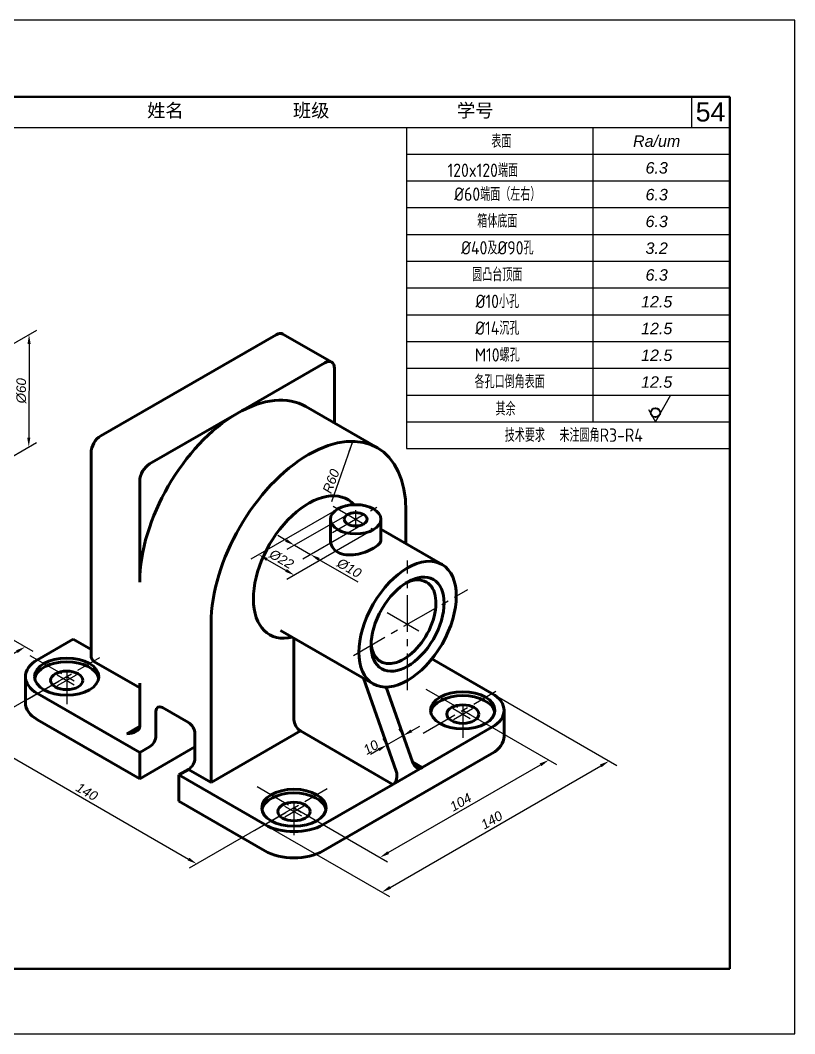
# Model space of a CAD drawing. Header units: millimetres. Extents: x 769 to 2439, y 381 to 1643.
# Drawn here: x 1384.7 to 1587.1, y 1048.7 to 1313.7 of the extents above; entities that cross this region are included whole.
import ezdxf

# ---------------------------------------------------------------- set-up
doc = ezdxf.new("R2010")
doc.units = ezdxf.units.MM
doc.linetypes.add('CENTER', pattern=[50.8, 31.75, -6.35, 6.35, -6.35])
for name, color, linetype in [('7标注层', 7, 'Continuous'), ('尺寸标注', 250, 'Continuous'), ('文字', 7, 'Continuous'), ('答案细实线', 7, 'Continuous')]:
    doc.layers.add(name, color=color, linetype=linetype)
doc.layers.add('答案粗实线', color=7, linetype='Continuous', lineweight=60)
doc.layers.add('粗实线', color=7, linetype='Continuous', lineweight=50)
doc.styles.add('DIM', font='ariali.ttf')
doc.styles.add('汉字', font='gbenor.shx', dxfattribs={"height": 5, "bigfont": 'gbcbig.shx'})
doc.dimstyles.new('副本 Standard', dxfattribs={"dimtxt": 2.5, "dimasz": 2.5, "dimexe": 2, "dimexo": 0.2, "dimgap": 0.7, "dimtad": 1, "dimdec": 0, "dimlfac": 2, "dimzin": 0, "dimdsep": 46, "dimtxsty": '汉字', "dimcen": 0.09, "dimadec": 0, "dimazin": 0, "dimtfac": 1, "dimtdec": 0, "dimtofl": 0, "dimtmove": 0, "dimatfit": 0, "dimfxl": 0, "dimtolj": 1, "dimtzin": 0, "dimarcsym": 0})

# ---------------------------------------------------------------- blocks, each defined once
blk = doc.blocks.new('*D59')
at = {"layer": '7标注层', "color": 0, "lineweight": -2, "transparency": 16777216}
for p, q in [((1368.98, 1159.68), (1387.98, 1148.71)), ((1313.47, 1108), (1383.81, 1148.62)), ((1294.31, 1116.57), (1313.31, 1105.6))]:
    blk.add_line(p, q, dxfattribs=at)
at = {"layer": '7标注层', "color": 0, "transparency": 16777216}
for points in [[(1383.61, 1148.98), (1384.02, 1148.25), (1385.98, 1149.87)], [(1313.27, 1108.36), (1313.68, 1107.64), (1311.31, 1106.75)]]:
    blk.add_solid(points, dxfattribs=at)
at = {"layer": 'Defpoints', "color": 0, "transparency": 16777216}
for p in [(1368.78, 1159.79), (1385.98, 1149.87), (1294.11, 1116.68)]:
    blk.add_point(p, dxfattribs=at)
at = {"layer": '7标注层', "color": 0, "transparency": 16777216, "insert": (1347.66, 1130.02), "char_height": 2.5, "attachment_point": 5, "rotation": 30, "style": 'DIM'}
blk.add_mtext('\\A1;176', dxfattribs=at)
blk = doc.blocks.new('*D173')
at = {"layer": '7标注层', "color": 0, "lineweight": -2, "transparency": 16777216}
for p, q in [((1368.98, 1221.15), (1389, 1232.7)), ((1386.99, 1229.05), (1386.91, 1204.6)), ((1368.89, 1191.7), (1388.91, 1203.26))]:
    blk.add_line(p, q, dxfattribs=at)
at = {"layer": '7标注层', "color": 0, "transparency": 16777216}
for points in [[(1386.57, 1229.05), (1387.4, 1229.05), (1386.99, 1231.55)], [(1386.5, 1204.6), (1387.33, 1204.6), (1386.91, 1202.1)]]:
    blk.add_solid(points, dxfattribs=at)
at = {"layer": 'Defpoints', "color": 0, "transparency": 16777216}
for p in [(1368.78, 1221.03), (1386.91, 1202.1), (1368.69, 1191.59)]:
    blk.add_point(p, dxfattribs=at)
at = {"layer": '7标注层', "color": 0, "transparency": 16777216, "insert": (1384.97, 1216.83), "char_height": 2.5, "attachment_point": 5, "rotation": 89.8282, "style": 'DIM'}
blk.add_mtext('\\A1;%%c60', dxfattribs=at)
blk = doc.blocks.new('*D176')
at = {"layer": '7标注层', "color": 0, "lineweight": -2, "transparency": 16777216}
for p, q in [((1500.54, 1133.14), (1524.83, 1119.12)), ((1480.87, 1096.05), (1520.66, 1119.02)), ((1456.42, 1107.67), (1480.71, 1093.64))]:
    blk.add_line(p, q, dxfattribs=at)
at = {"layer": '7标注层', "color": 0, "transparency": 16777216}
for points in [[(1520.46, 1119.38), (1520.87, 1118.66), (1522.83, 1120.27)], [(1480.66, 1096.41), (1481.08, 1095.69), (1478.71, 1094.8)]]:
    blk.add_solid(points, dxfattribs=at)
at = {"layer": 'Defpoints', "color": 0, "transparency": 16777216}
for p in [(1500.34, 1133.26), (1522.83, 1120.27), (1456.22, 1107.78)]:
    blk.add_point(p, dxfattribs=at)
at = {"layer": '7标注层', "color": 0, "transparency": 16777216, "insert": (1499.78, 1109.25), "char_height": 2.5, "attachment_point": 5, "rotation": 30, "style": 'DIM'}
blk.add_mtext('\\A1;104', dxfattribs=at)
blk = doc.blocks.new('*D177')
at = {"layer": '7标注层', "color": 0, "lineweight": -2, "transparency": 16777216}
for p, q in [((1508.18, 1137.55), (1540.58, 1118.84)), ((1481.35, 1086.96), (1536.42, 1118.75)), ((1448.78, 1103.26), (1481.18, 1084.55))]:
    blk.add_line(p, q, dxfattribs=at)
at = {"layer": '7标注层', "color": 0, "transparency": 16777216}
for points in [[(1536.21, 1119.11), (1536.62, 1118.39), (1538.58, 1120)], [(1481.14, 1087.32), (1481.56, 1086.59), (1479.18, 1085.71)]]:
    blk.add_solid(points, dxfattribs=at)
at = {"layer": 'Defpoints', "color": 0, "transparency": 16777216}
for p in [(1507.98, 1137.67), (1538.58, 1120), (1448.58, 1103.37)]:
    blk.add_point(p, dxfattribs=at)
at = {"layer": '7标注层', "color": 0, "transparency": 16777216, "insert": (1507.89, 1104.56), "char_height": 2.5, "attachment_point": 5, "rotation": 30, "style": 'DIM'}
blk.add_mtext('\\A1;140', dxfattribs=at)
blk = doc.blocks.new('*D61')
at = {"layer": '7标注层', "color": 0, "lineweight": -2, "transparency": 16777216}
for p, q in [((1486.92, 1127.9), (1489.09, 1129.15)), ((1484.66, 1126.83), (1483.76, 1128.39)), ((1480.42, 1124.38), (1479.52, 1125.94)), ((1478.35, 1122.95), (1476.19, 1121.7))]:
    blk.add_line(p, q, dxfattribs=at)
at = {"layer": '7标注层', "color": 0, "transparency": 16777216}
for points in [[(1486.72, 1128.26), (1487.13, 1127.54), (1484.76, 1126.65)], [(1478.14, 1123.31), (1478.56, 1122.59), (1480.52, 1124.2)]]:
    blk.add_solid(points, dxfattribs=at)
at = {"layer": 'Defpoints', "color": 0, "transparency": 16777216}
for p in [(1484.76, 1126.65), (1484.76, 1126.65), (1480.52, 1124.2)]:
    blk.add_point(p, dxfattribs=at)
at = {"layer": '7标注层', "color": 0, "transparency": 16777216, "insert": (1476.32, 1123.6), "char_height": 2.5, "attachment_point": 5, "rotation": 30, "style": 'DIM'}
blk.add_mtext('\\A1;10', dxfattribs=at)
blk = doc.blocks.new('*D178')
at = {"layer": '7标注层', "color": 0, "lineweight": -2, "transparency": 16777216}
for p, q in [((1396.62, 1141.96), (1369.42, 1126.26)), ((1373.58, 1126.16), (1428.65, 1094.37)), ((1456.02, 1107.67), (1428.81, 1091.96))]:
    blk.add_line(p, q, dxfattribs=at)
at = {"layer": '7标注层', "color": 0, "transparency": 16777216}
for points in [[(1373.79, 1126.52), (1373.37, 1125.8), (1371.42, 1127.41)], [(1428.86, 1094.73), (1428.44, 1094.01), (1430.81, 1093.12)]]:
    blk.add_solid(points, dxfattribs=at)
at = {"layer": 'Defpoints', "color": 0, "transparency": 16777216}
for p in [(1396.82, 1142.08), (1456.22, 1107.78), (1430.81, 1093.12)]:
    blk.add_point(p, dxfattribs=at)
at = {"layer": '7标注层', "color": 0, "transparency": 16777216, "insert": (1402.1, 1111.98), "char_height": 2.5, "attachment_point": 5, "rotation": 330, "style": 'DIM'}
blk.add_mtext('\\A1;140', dxfattribs=at)
blk = doc.blocks.new('*D62')
at = {"layer": '7标注层', "color": 0, "lineweight": -2, "transparency": 16777216}
for p, q in [((1467.47, 1185.81), (1444.99, 1172.83)), ((1476.81, 1180.42), (1454.33, 1167.44)), ((1449.16, 1172.73), (1454.16, 1169.85))]:
    blk.add_line(p, q, dxfattribs=at)
at = {"layer": '7标注层', "color": 0, "transparency": 16777216}
for points in [[(1449.37, 1173.09), (1448.95, 1172.37), (1446.99, 1173.98)], [(1454.37, 1170.21), (1453.95, 1169.48), (1456.33, 1168.6)]]:
    blk.add_solid(points, dxfattribs=at)
at = {"layer": 'Defpoints', "color": 0, "transparency": 16777216}
for p in [(1467.67, 1185.92), (1477.01, 1180.53), (1456.33, 1168.6)]:
    blk.add_point(p, dxfattribs=at)
at = {"layer": '7标注层', "color": 0, "transparency": 16777216, "insert": (1452.97, 1172.79), "char_height": 2.5, "attachment_point": 5, "rotation": 330, "style": 'DIM'}
blk.add_mtext('\\A1;%%c22', dxfattribs=at)
blk = doc.blocks.new('*D63')
at = {"layer": '7标注层', "color": 0, "lineweight": -2, "transparency": 16777216}
for p, q in [((1470.02, 1184.34), (1454.34, 1175.28)), ((1474.26, 1181.89), (1458.58, 1172.83)), ((1454.17, 1177.69), (1452.01, 1178.94)), ((1462.74, 1172.74), (1472.92, 1166.86))]:
    blk.add_line(p, q, dxfattribs=at)
at = {"layer": '7标注层', "color": 0, "transparency": 16777216}
for points in [[(1454.38, 1178.05), (1453.96, 1177.33), (1456.34, 1176.44)], [(1462.95, 1173.1), (1462.54, 1172.38), (1460.58, 1173.99)]]:
    blk.add_solid(points, dxfattribs=at)
at = {"layer": 'Defpoints', "color": 0, "transparency": 16777216}
for p in [(1470.22, 1184.45), (1474.46, 1182), (1460.58, 1173.99)]:
    blk.add_point(p, dxfattribs=at)
at = {"layer": '7标注层', "color": 0, "transparency": 16777216, "insert": (1470.66, 1170.45), "char_height": 2.5, "attachment_point": 5, "rotation": 330, "style": 'DIM'}
blk.add_mtext('\\A1;%%c10', dxfattribs=at)

msp = doc.modelspace()

# ---------------------------------------------------------------- linework, layer by layer
at = {"linetype": 'CENTER', "ltscale": 0.3}
for p, q in [((1462.705, 1188.79), (1462.86, 1188.701)), ((1466.329, 1179.759), (1478.38, 1186.716)), ((1466.457, 1186.624), (1477.005, 1180.534)), ((1472.339, 1185.643), (1472.339, 1181.003)), ((1485.915, 1138.579), (1485.915, 1172.451)), ((1471.759, 1147.621), (1501.631, 1164.868)), ((1480.606, 1158.859), (1489.166, 1153.917)), ((1387.186, 1147.639), (1400.071, 1140.2)), ((1386.496, 1136.116), (1405.499, 1147.088)), ((1394.325, 1142.537), (1398.787, 1139.961)), ((1394.437, 1139.721), (1399.393, 1142.582)), ((1396.82, 1143.576), (1396.82, 1134.897)), ((1490.016, 1127.298), (1509.019, 1138.269)), ((1490.706, 1138.82), (1503.591, 1131.381)), ((1500.34, 1134.758), (1500.34, 1126.079)), ((1497.846, 1133.719), (1502.308, 1131.143)), ((1497.958, 1130.903), (1502.913, 1133.764)), ((1446.583, 1113.346), (1459.468, 1105.907)), ((1445.893, 1101.824), (1464.896, 1112.795)), ((1453.722, 1108.244), (1458.184, 1105.668)), ((1453.834, 1105.429), (1458.79, 1108.29)), ((1456.216, 1109.283), (1456.216, 1100.605))]:
    msp.add_line(p, q, dxfattribs=at)
at = {"layer": '7标注层'}
for p, q in [((1485.658, 1285.704), (1485.658, 1201.704)), ((1485.658, 1285.704), (1570.103, 1285.704)), ((1534.331, 1285.704), (1534.331, 1208.704)), ((1485.658, 1278.704), (1570.103, 1278.704)), ((1485.658, 1271.704), (1570.103, 1271.704)), ((1485.658, 1264.704), (1570.103, 1264.704)), ((1485.658, 1257.704), (1570.103, 1257.704)), ((1485.658, 1250.704), (1570.103, 1250.704)), ((1485.658, 1243.704), (1570.103, 1243.704)), ((1485.658, 1236.704), (1570.103, 1236.704)), ((1485.658, 1229.704), (1570.103, 1229.704)), ((1485.658, 1222.704), (1570.103, 1222.704)), ((1485.658, 1215.704), (1570.103, 1215.704)), ((1550.699, 1208.704), (1554.764, 1215.744)), ((1548.852, 1211.904), (1550.699, 1208.704)), ((1485.658, 1208.704), (1570.103, 1208.704)), ((1485.658, 1201.704), (1570.103, 1201.704)), ((1480.516, 1124.204), (1484.759, 1126.653))]:
    msp.add_line(p, q, dxfattribs=at)
at = {"layer": '7标注层', "const_width": 0.08}
msp.add_lwpolyline([(1548.852, 1211.904), (1550.699, 1208.704), (1554.764, 1215.744)], dxfattribs=at)
at = {"layer": '7标注层', "lineweight": 40}
msp.add_circle((1550.699, 1211.104), 1.2, dxfattribs=at)
at = {"layer": '文字'}
for p, q in [((1466.079, 1187.888), (1471.615, 1203.598)), ((1456.337, 1176.439), (1460.58, 1173.99))]:
    msp.add_line(p, q, dxfattribs=at)
msp.add_lwpolyline([(1470.682, 1200.95), (1471.615, 1203.598)], dxfattribs=at)
at = {"layer": '答案粗实线', "color": 7, "linetype": 'Continuous', "ltscale": 25.4}
for p, q in [((1405.729, 1205.029), (1451.55, 1231.483)), ((1466.077, 1224.313), (1453.35, 1231.661)), ((1441.367, 1210.907), (1464.277, 1224.135)), ((1466.823, 1222.665), (1466.823, 1208.386)), ((1478.035, 1201.913), (1459.367, 1212.69)), ((1418.457, 1197.68), (1441.367, 1210.907)), ((1403.183, 1147.71), (1403.183, 1200.619)), ((1415.911, 1166.816), (1415.911, 1193.271)), ((1485.491, 1185.433), (1485.491, 1176.823)), ((1465.739, 1183.228), (1465.739, 1177.826)), ((1478.939, 1177.826), (1478.939, 1183.228)), ((1494.915, 1171.382), (1478.939, 1180.606)), ((1434.579, 1118.317), (1434.579, 1156.039)), ((1452.732, 1154.167), (1476.915, 1140.205)), ((1398.517, 1151.875), (1389.183, 1146.486)), ((1403.183, 1149.18), (1398.517, 1151.875)), ((1456.216, 1130.809), (1456.216, 1152.156)), ((1403.929, 1146.062), (1415.911, 1139.144)), ((1507.977, 1137.668), (1492.274, 1146.734)), ((1386.02, 1142.077), (1386.02, 1135.218)), ((1415.911, 1129.094), (1415.911, 1140.362)), ((1482.928, 1117.346), (1474.369, 1141.675)), ((1389.183, 1137.668), (1415.911, 1122.236)), ((1487.171, 1119.796), (1480.287, 1139.362)), ((1420.154, 1126.645), (1420.154, 1133.014)), ((1421.851, 1133.993), (1428.639, 1130.074)), ((1511.14, 1126.4), (1511.14, 1133.258)), ((1389.183, 1130.809), (1415.911, 1115.377)), ((1412.517, 1127.135), (1415.911, 1129.094)), ((1430.336, 1127.135), (1430.336, 1120.766)), ((1457.914, 1127.87), (1434.579, 1114.397)), ((1482.097, 1113.907), (1457.914, 1127.87)), ((1489.733, 1118.317), (1507.977, 1128.849)), ((1430.336, 1123.705), (1415.911, 1115.377)), ((1418.457, 1123.705), (1415.911, 1122.236)), ((1415.911, 1115.377), (1415.911, 1122.236)), ((1463.853, 1096.516), (1507.977, 1121.991)), ((1434.579, 1114.397), (1434.579, 1118.317)), ((1482.097, 1113.907), (1489.733, 1118.317)), ((1487.171, 1119.796), (1489.733, 1118.317)), ((1426.094, 1116.357), (1428.639, 1117.827)), ((1426.094, 1116.357), (1448.58, 1103.375)), ((1426.094, 1116.357), (1426.094, 1109.498)), ((1434.579, 1114.397), (1428.639, 1117.827)), ((1463.853, 1103.375), (1482.097, 1113.907)), ((1426.094, 1109.498), (1448.58, 1096.516))]:
    msp.add_line(p, q, dxfattribs=at)
for centre, major_axis, ratio, start_param, end_param in [((1451.55, 1228.544), (-1.8, -3.118), 0.5773503, 3.1415927, 3.9269908), ((1464.277, 1221.195), (-1.8, -3.118), 0.5773503, 2.3561945, 3.9269908), ((1441.367, 1181.513), (-18, -31.177), 0.5773503, 3.1415927, 3.9269908), ((1441.367, 1181.513), (-18, -31.177), 0.5773503, 3.9269908, 5.4977871), ((1460.035, 1170.736), (-18, -31.177), 0.5773503, 2.3561945, 5.4977871), ((1405.729, 1202.089), (-1.8, -3.118), 0.5773503, 3.9269908, 5.4977871), ((1418.457, 1194.741), (-1.8, -3.118), 0.5773503, 3.9269908, 5.4977871), ((1460.035, 1170.736), (10.2, 17.667), 0.5773503, 6.0996509, 9.9147353), ((1484.854, 1156.406), (6, 10.392), 0.5773503, 2.4168903, 6.2831853), ((1484.854, 1156.406), (6, 10.392), 0.5773503, 0, 0.7247023), ((1405.729, 1149.18), (1.8, 3.118), 0.5773503, 2.3561945, 3.1415927), ((1396.82, 1142.077), (10.8, 0), 0.5773503, 2.3561945, 3.9269908), ((1396.82, 1141.097), (8.4, 0), 0.5773503, 0.1011878, 3.0404048), ((1500.34, 1132.279), (8.4, 0), 0.5773503, 0.1011878, 3.0404048), ((1500.34, 1133.258), (-10.8, 0), 0.5773503, 2.3561945, 3.9269908), ((1396.82, 1135.218), (10.8, 0), 0.5773503, 3.1415927, 3.9269908), ((1421.851, 1132.034), (1.2, -2.078), 0.5773503, 2.3561945, 3.9269908), ((1412.517, 1129.094), (3.394, 0), 0.5773503, 4.712389, 6.2831853), ((1428.639, 1128.115), (-1.2, 2.078), 0.5773503, 3.9269908, 5.4977871), ((1457.914, 1129.829), (1.2, -2.078), 0.5773503, 3.9269908, 5.4977871), ((1418.457, 1125.665), (1.2, 2.078), 0.5773503, 3.9269908, 5.4977871), ((1500.34, 1126.4), (-10.8, 0), 0.5773503, 2.3561945, 3.1415927), ((1428.639, 1119.786), (-1.2, -2.078), 0.5773503, 0.7853982, 2.3561945), ((1488.868, 1120.776), (-0.356, 2.635), 0.7101795, 1.8543387, 3.425135), ((1481.231, 1116.367), (-0.356, 2.635), 0.7101795, 3.425135, 4.9959313), ((1456.216, 1106.804), (8.4, 0), 0.5773503, 0.1011878, 3.0404048), ((1456.216, 1107.784), (-10.8, 0), 0.5773503, 0.7853982, 2.3561945), ((1456.216, 1100.925), (-10.8, 0), 0.5773503, 0.7853982, 2.3561945)]:
    msp.add_ellipse(centre, major_axis=major_axis, ratio=ratio, start_param=start_param, end_param=end_param, dxfattribs=at)
for centre, major_axis in [((1472.339, 1183.228), (6.6, 0)), ((1472.339, 1183.228), (-3, 0)), ((1485.915, 1155.794), (-9, -15.588)), ((1485.915, 1155.794), (-6.75, -11.691)), ((1396.82, 1142.077), (-8.4, 0)), ((1396.82, 1141.097), (4.2, 0)), ((1500.34, 1133.258), (-8.4, 0)), ((1500.34, 1132.279), (4.2, 0)), ((1456.216, 1107.784), (-8.4, 0)), ((1456.216, 1106.804), (4.2, 0))]:
    msp.add_ellipse(centre, major_axis=major_axis, ratio=0.5773503, dxfattribs=at)
for points, knots in [([(1477.005, 1175.635), (1476.383, 1175.275), (1475.648, 1174.94), (1474.049, 1174.375), (1473.189, 1174.148), (1471.483, 1173.884), (1470.621, 1173.846), (1469.033, 1174.03), (1468.29, 1174.255), (1467.06, 1174.964), (1466.568, 1175.447), (1465.905, 1176.573), (1465.739, 1177.199), (1465.739, 1177.826)], [0, 0, 0, 0, 0.0625, 0.0625, 0.125, 0.125, 0.1875, 0.1875, 0.25, 0.25, 0.3125, 0.3125, 0.37496812, 0.37496812, 0.37496812, 0.37496812]), ([(1478.939, 1177.827), (1478.939, 1177.826), (1478.939, 1177.826), (1478.938, 1177.465), (1478.772, 1177.101), (1478.111, 1176.361), (1477.628, 1175.994), (1477.005, 1175.635)], [0.87498238, 0.87498238, 0.87498238, 0.87498238, 0.875, 0.875, 0.9375, 0.9375, 1, 1, 1, 1])]:
    msp.add_open_spline(points, degree=3, knots=knots, dxfattribs=at)
at = {"layer": '答案细实线'}
for p, q in [((1587.103, 1313.704), (1215.103, 1313.704)), ((1587.103, 1048.704), (1587.103, 1313.704)), ((1560.103, 1293.704), (1560.103, 1285.704)), ((1245.103, 1285.704), (1570.103, 1285.704)), ((1245.103, 1285.704), (1570.103, 1285.704)), ((1215.103, 1048.704), (1587.103, 1048.704))]:
    msp.add_line(p, q, dxfattribs=at)
at = {"layer": '粗实线'}
for p, q in [((1570.103, 1293.704), (1245.103, 1293.704)), ((1570.103, 1065.704), (1570.103, 1293.704)), ((1245.103, 1065.704), (1570.103, 1065.704))]:
    msp.add_line(p, q, dxfattribs=at)

# ---------------------------------------------------------------- texts
at = {"layer": '7标注层', "width": 37.02193, "attachment_point": 5}
for s, insert, char_height, style in [('表面', (1510.436, 1282.088), 3.5, '汉字'), ('Ra/{\\fArial|b0|i1|c238|p34;u}m', (1551.022, 1282.088), 3, 'DIM'), ('120x120端面', (1505.569, 1274.478), 3.5, '汉字'), ('6.3', (1551.022, 1275.088), 3, 'DIM'), ('%%C60端面（左右）', (1509.369, 1268.204), 3.5, '汉字'), ('6.3', (1551.022, 1268.088), 3, 'DIM'), ('箱体底面', (1509.369, 1261.204), 3.5, '汉字'), ('6.3', (1551.022, 1261.088), 3, 'DIM'), ('%%C40及%%C90孔', (1509.369, 1254.204), 3.5, '汉字'), ('3.2', (1551.022, 1254.088), 3, 'DIM'), ('圆凸台顶面', (1509.369, 1247.204), 3.5, '汉字'), ('6.3', (1551.022, 1247.088), 3, 'DIM'), ('%%C10小孔', (1509.369, 1240.204), 3.5, '汉字'), ('12.5', (1551.022, 1240.088), 3, 'DIM'), ('%%C14沉孔', (1509.369, 1233.204), 3.5, '汉字'), ('12.5', (1551.022, 1233.088), 3, 'DIM'), ('M10螺孔', (1509.369, 1226.204), 3.5, '汉字'), ('12.5', (1551.022, 1226.088), 3, 'DIM'), ('各孔口倒角表面', (1512.595, 1219.204), 3.5, '汉字'), ('12.5', (1551.022, 1219.088), 3, 'DIM'), ('其余', (1511.532, 1212.088), 3.5, '汉字'), ('技术要求  未注圆角R3-R4', (1529.359, 1205.204), 3.5, '汉字')]:
    msp.add_mtext(s, dxfattribs=dict(at, insert=insert, char_height=char_height, style=style))
at = {"layer": '7标注层', "insert": (1465.926, 1193.184), "char_height": 2.5, "attachment_point": 5, "rotation": 69.31057, "style": 'DIM'}
msp.add_mtext('R60', dxfattribs=at)
at = {"layer": '尺寸标注', "color": 7, "insert": (1565.103, 1289.704), "char_height": 5, "width": 10, "attachment_point": 5}
msp.add_mtext('{\\fArial|b0|i0|c0|p34;54}', dxfattribs=at)
at = {"layer": '文字', "color": 7, "insert": (1413.077, 1289.931), "char_height": 3.5, "width": 313.5, "attachment_point": 4}
msp.add_mtext('{\\fSimSun|b0|i0|c134|p2;  姓名            班级              学号}', dxfattribs=at)

# ---------------------------------------------------------------- dimensions: what is measured, and where the dimension line sits
at = {"layer": '7标注层'}
for p1, p2, distance, text, override, picture, middle in [((1368.781, 1221.032), (1368.692, 1191.587), 18.182, '%%c60', {"dimtxsty": 'DIM', "dimtmove": 2}, '*D173', (1384.974, 1216.831)), ((1294.11, 1116.684), (1368.781, 1159.795), -17.198, '176', {"dimtxsty": 'DIM'}, '*D59', (1347.656, 1130.021)), ((1396.82, 1142.077), (1456.216, 1107.784), -25.403, '140', {"dimtxsty": 'DIM'}, '*D178', (1402.103, 1111.975)), ((1448.58, 1103.375), (1507.977, 1137.668), -30.604, '140', {"dimtxsty": 'DIM'}, '*D177', (1507.894, 1104.564)), ((1456.216, 1107.784), (1500.34, 1133.258), -22.49, '104', {"dimtxsty": 'DIM'}, '*D176', (1499.78, 1109.248))]:
    dim = msp.add_aligned_dim(p1=p1, p2=p2, distance=distance, text=text, dimstyle='副本 Standard', override=override, dxfattribs=at)
    dim.commit()
    dim.dimension.update_dxf_attribs({"geometry": picture, "text_midpoint": middle})
for base, p1, p2, text, picture, middle in [((1456.327, 1168.595), (1467.672, 1185.922), (1477.005, 1180.534), '%%c22', '*D62', (1451.991, 1171.099)), ((1460.58, 1173.99), (1470.217, 1184.453), (1474.46, 1182.003), '%%c10', '*D63', (1469.675, 1168.739))]:
    dim = msp.add_linear_dim(base=base, p1=p1, p2=p2, angle=330, text=text, dimstyle='副本 Standard', override={"dimtxsty": 'DIM'}, dxfattribs=at)
    dim.commit()
    dim.dimension.update_dxf_attribs({"geometry": picture, "text_midpoint": middle, "dimtype": 161})
dim = msp.add_linear_dim(base=(1484.759, 1126.653), p1=(1480.516, 1124.204), p2=(1484.759, 1126.653), angle=30, dimstyle='副本 Standard', override={"dimtxsty": 'DIM', "dimtmove": 2}, dxfattribs=at)
dim.commit()
dim.dimension.update_dxf_attribs({"geometry": '*D61', "text_midpoint": (1476.323, 1123.6), "dimtype": 161})

doc.saveas('drawing.dxf')
